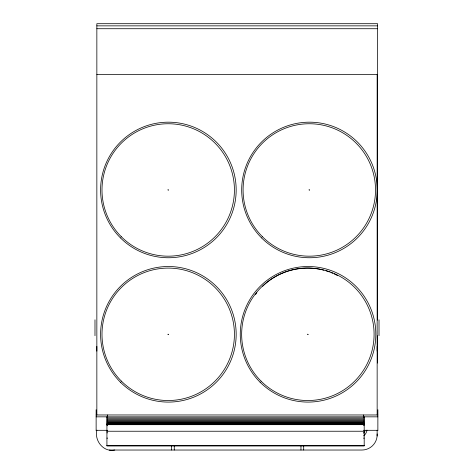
<?xml version="1.0" encoding="UTF-8"?>
<svg xmlns="http://www.w3.org/2000/svg" width="474" height="474" viewBox="0 0 474 474"><rect width="100%" height="100%" fill="white"/><g stroke="black" fill="none" stroke-linecap="round" stroke-linejoin="round"><path stroke-width="0.71" d="M96.85 351.169L96.85 346.358M377.15 351.169L377.15 346.358M377.12 436.003L377.15 430.274M114.785 450.033C103.605 452.534 94.249 440.808 96.85 430.167M96.85 25.857L377.618 25.857M96.85 28.718L377.618 28.718M96.85 74.614L377.618 74.614M96.133 414.969L377.867 414.969M96.133 416.842L377.867 416.842M106.928 417.114L107.651 417.114M363.469 417.114L364.192 417.114M106.928 417.967L364.192 417.967M106.928 419.046L364.192 419.046M106.928 420.065L364.192 420.065M106.928 421.007L364.192 421.007M106.928 421.866L364.192 421.866M106.928 422.63L364.192 422.63M106.928 423.282L364.192 423.282M106.928 423.821L364.192 423.821M106.928 424.236L364.192 424.236M106.928 424.52L364.192 424.52M106.928 424.692L364.192 424.674M106.928 425.504L107.651 425.504M363.469 425.504L364.192 425.504M96.133 430.309L107.651 430.309M363.469 430.309L377.867 430.309M106.928 431.239L364.192 431.239M106.928 432.821L107.651 432.821M363.469 432.821L364.192 432.821M106.928 438.136L107.651 438.136M363.469 438.136L364.192 438.136M106.928 445.382L364.192 445.382M106.928 445.791L364.192 445.791M109.275 450.033L361.911 450.033A15.257 15.257 0 0 0 377.15 433.941M379.016 319.82L379.016 335.687M377.867 409.714L377.867 430.351M377.618 320.175L377.618 23.7L96.85 23.7L96.85 414.969M377.618 335.699L377.618 363.078M377.15 74.614L377.15 414.969M364.192 416.842L364.192 445.838L106.928 445.838L106.928 416.842M363.469 414.969L363.469 416.842M303.698 445.679L303.698 450.033M300.966 445.679L300.966 450.033M174.266 445.679L174.266 450.033M171.44 445.679L171.44 450.033M107.651 414.969L107.651 416.842M96.133 409.714L96.133 430.351M94.984 319.82L94.984 335.687M255.539 294.514A63.949 63.949 0 0 1 256.855 292.76M262.661 286.255A63.949 63.949 0 0 1 323.914 270.21M325.999 270.802A63.949 63.949 0 0 1 329.454 271.963M330.816 272.485A63.949 63.949 0 0 1 332.849 273.326M334.182 273.925A63.949 63.949 0 0 1 337.447 275.542M366.971 430.084A8.745 8.745 0 0 1 363.623 435.879M365.01 430.736A6.944 6.944 0 0 1 363.813 433.165M167.992 189.902L168.418 190.021L167.992 189.902M167.992 334.247L168.418 334.36L167.992 334.247M309.084 189.902L309.51 190.021L309.084 189.902M307.656 334.247L308.082 334.36L307.656 334.247M260.119 382.234A67.782 67.782 0 0 0 373.518 351.85A67.782 67.782 0 0 0 290.503 268.829A67.782 67.782 0 0 0 260.119 382.234M261.044 381.126A66.218 66.218 0 0 0 371.829 351.441A66.218 66.218 0 0 0 290.728 270.346A66.218 66.218 0 0 0 261.044 381.126M120.455 382.234A67.782 67.782 0 0 0 233.86 351.85A67.782 67.782 0 0 0 150.839 268.829A67.782 67.782 0 0 0 120.455 382.234M121.385 381.126A66.218 66.218 0 0 0 232.165 351.441A66.218 66.218 0 0 0 151.07 270.346A66.218 66.218 0 0 0 121.385 381.126M261.547 237.895A67.782 67.782 0 0 0 374.952 207.505A67.782 67.782 0 0 0 291.931 124.49A67.782 67.782 0 0 0 261.547 237.895M262.478 236.787A66.218 66.218 0 0 0 373.257 207.102A66.218 66.218 0 0 0 292.162 126.001A66.218 66.218 0 0 0 262.478 236.787M120.455 237.895A67.782 67.782 0 0 0 233.86 207.505A67.782 67.782 0 0 0 150.839 124.49A67.782 67.782 0 0 0 120.455 237.895M121.385 236.787A66.218 66.218 0 0 0 232.165 207.102A66.218 66.218 0 0 0 151.07 126.001A66.218 66.218 0 0 0 121.385 236.787"/></g></svg>
